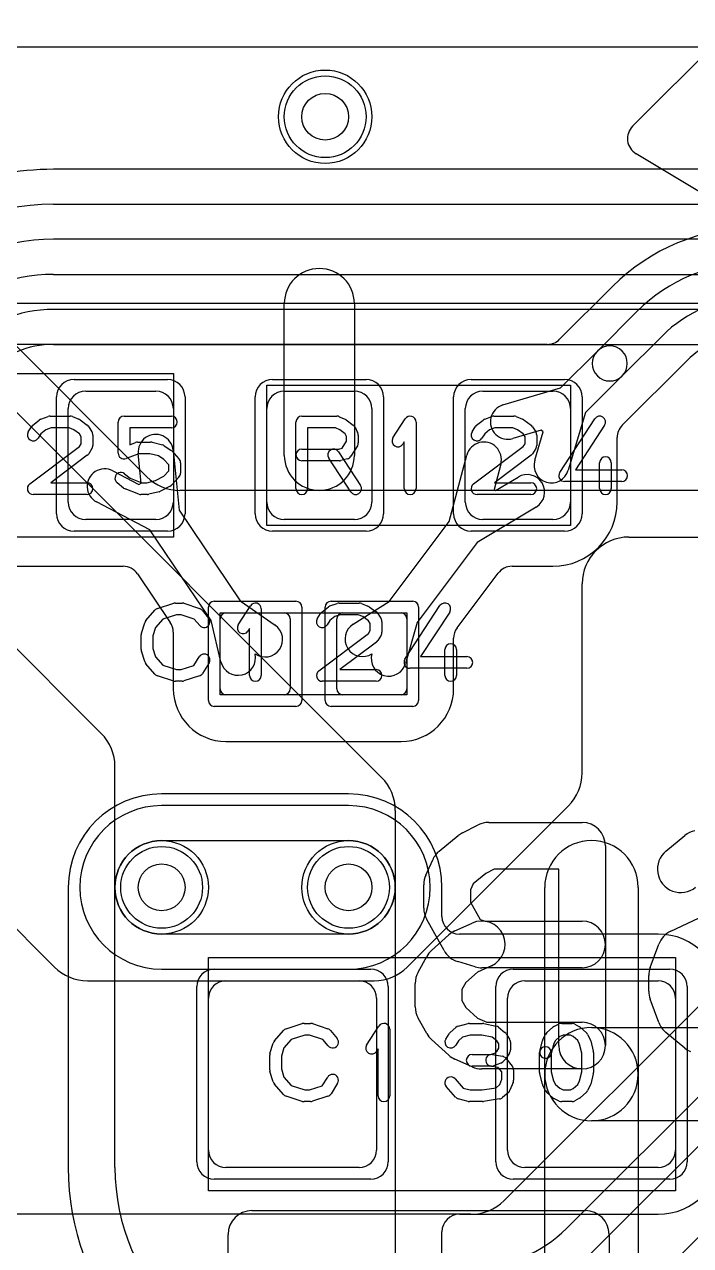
# Model space of a CAD drawing. Extents: x 0 to 20.5, y -0.9 to 20.
# Drawn here: x 6.91 to 9.76, y 10.47 to 15.7 of the extents above; entities that cross this region are included whole.
import ezdxf

# ---------------------------------------------------------------- set-up
doc = ezdxf.new("R2010")
doc.units = 0
for name, color, linetype in [('Hole', 1, 'CONTINUOUS'), ('L1', 3, 'CONTINUOUS'), ('L2', 3, 'CONTINUOUS'), ('L3', 3, 'CONTINUOUS'), ('L4', 3, 'CONTINUOUS'), ('MetalMask-A', 176, 'CONTINUOUS'), ('PartsArea-A', 111, 'CONTINUOUS'), ('PartsArea-B', 111, 'CONTINUOUS'), ('PartsSilk-A', 221, 'CONTINUOUS'), ('PartsSilk-B', 221, 'CONTINUOUS'), ('Resist-A', 2, 'CONTINUOUS'), ('Resist-B', 2, 'CONTINUOUS'), ('Silk-A', 140, 'CONTINUOUS'), ('Silk-B', 140, 'CONTINUOUS')]:
    doc.layers.add(name, color=color, linetype=linetype)

msp = doc.modelspace()

# ---------------------------------------------------------------- linework, layer by layer
at = {"layer": 'Hole'}
for centre in [(8.2, 15.3), (7.5, 12), (8.3, 12)]:
    msp.add_circle(centre, 0.1, dxfattribs=at)
at = {"layer": 'L1'}
for p, q in [((6.1, 15.59996), (18.825, 15.59996)), ((9.42988, 14.57314), (9.20374, 14.347)), ((8.025, 13.85), (8.025, 14.5)), ((8.325, 14.5), (8.325, 13.85)), ((9.36534, 14.2964), (9.53597, 14.46705)), ((9.64204, 14.36098), (9.4714, 14.19034)), ((9.15073, 14.32504), (6.1, 14.32504)), ((9.20816, 14.13922), (9.36534, 14.2964)), ((9.472, 13.97874), (9.74813, 14.25489)), ((9.4714, 14.19034), (9.31422, 14.03316)), ((7.175, 14.125), (7.475, 14.125)), ((8.025, 14.125), (8.325, 14.125)), ((8.875, 14.125), (9.175, 14.125)), ((8.96086, 14.06567), (9.20816, 14.13922)), ((7.1, 13.65), (7.1, 14.05)), ((7.55, 14.05), (7.55, 13.65)), ((7.95, 13.65), (7.95, 14.05)), ((8.4, 14.05), (8.4, 13.65)), ((8.8, 13.65), (8.8, 14.05)), ((9.31422, 14.03316), (9.24067, 13.78586)), ((9.25, 14.05), (9.25, 13.65)), ((9.1252, 13.95805), (9.00362, 13.92189)), ((9.09689, 13.82862), (9.13305, 13.9502)), ((9.13305, 13.9502), (9.1252, 13.95805)), ((9.45004, 13.65), (9.45004, 13.92573)), ((7.54891, 13.87211), (7.57427, 13.61536)), ((7.4121, 13.73114), (7.39963, 13.85737)), ((8.73123, 13.56664), (8.80667, 13.85125)), ((8.95167, 13.81281), (8.92278, 13.70383)), ((7.2904, 13.78346), (7.40291, 13.72493)), ((8.92929, 13.69895), (9.02582, 13.75719)), ((7.40291, 13.72493), (7.4121, 13.73114)), ((8.92278, 13.70383), (8.92929, 13.69895)), ((7.45003, 13.53133), (7.22116, 13.6504)), ((7.57427, 13.61536), (7.83668, 13.22745)), ((9.10332, 13.62875), (8.85124, 13.47666)), ((7.475, 13.575), (7.175, 13.575)), ((8.325, 13.575), (8.025, 13.575)), ((8.4743, 13.22407), (8.73123, 13.56664)), ((9.175, 13.575), (8.875, 13.575)), ((7.71246, 13.14338), (7.45003, 13.53133)), ((8.85124, 13.47666), (8.59431, 13.13408)), ((5.87501, 13.37496), (7.33486, 13.37496)), ((7.39696, 13.342), (7.53709, 13.13485)), ((8.76503, 13.11165), (8.94002, 13.34497)), ((9, 13.37496), (9.175, 13.37496)), ((7.83668, 13.22745), (7.98603, 13.12288)), ((8.32006, 13.12692), (8.4743, 13.22407)), ((7.75394, 12.96587), (7.71246, 13.14338)), ((7.75, 12.85), (7.75, 13.15)), ((7.775, 13.175), (8.025, 13.175)), ((8.05, 13.15), (8.05, 12.85)), ((8.25, 12.85), (8.25, 13.15)), ((8.275, 13.175), (8.525, 13.175)), ((8.59431, 13.13408), (8.54422, 12.95879)), ((8.55, 13.15), (8.55, 12.85)), ((7.54996, 13.09284), (7.54996, 12.85)), ((8.75004, 12.85), (8.75004, 13.06667)), ((8.025, 12.825), (7.775, 12.825)), ((8.525, 12.825), (8.275, 12.825)), ((7.775, 12.62496), (8.525, 12.62496)), ((8.3, 12.40004), (7.5, 12.40004)), ((7.5, 12.2), (8.3, 12.2)), ((7.09996, 12), (7.09996, 10.8)), ((7.3, 10.8), (7.3, 12)), ((8.5, 12), (8.5, 9.97497)), ((8.70004, 11.87501), (8.70004, 12)), ((9.14, 11.2), (9.14, 12)), ((9.54, 12), (9.54, 11.2)), ((9.625, 11.80004), (8.77501, 11.80004)), ((7.775, 11.6), (8.345, 11.6)), ((9.055, 11.6), (9.625, 11.6)), ((7.7, 10.875), (7.7, 11.525)), ((8.42, 11.525), (8.42, 10.875)), ((8.98, 10.875), (8.98, 11.525)), ((9.7, 11.525), (9.7, 10.875)), ((9.34, 11.4), (10.1, 11.4)), ((9.14, 10.4), (9.14, 11.2)), ((9.54, 11.2), (9.54, 10.4)), ((10.1, 11), (9.34, 11)), ((8.345, 10.8), (7.775, 10.8)), ((9.625, 10.8), (9.055, 10.8)), ((8.77501, 10.59996), (9.625, 10.59996)), ((8.70004, 9.97501), (8.70004, 10.52499))]:
    msp.add_line(p, q, dxfattribs=at)
for centre in [(8.2, 15.3), (7.5, 12), (8.3, 12)]:
    msp.add_circle(centre, 0.2, dxfattribs=at)
for centre, radius, start, end in [((10.03802, 13.965), 0.86004, 89.99933, 135), ((8.175, 14.5), 0.15, 0, 180), ((10.03802, 13.965), 0.71, 89.99919, 135), ((10.03802, 13.965), 0.56, 89.99898, 135), ((9.15073, 14.40001), 0.07497, -90, -45), ((10.03801, 13.96499), 0.40997, 89.9972, 134.99802), ((9.41837, 14.24337), 0.075, 135, -45), ((9.41837, 14.24337), 0.075, -45, 135), ((7.175, 14.05), 0.075, 90, 180), ((7.475, 14.05), 0.075, 0, 90), ((8.025, 14.05), 0.075, 90, 180), ((8.325, 14.05), 0.075, 0, 90), ((8.875, 14.05), 0.075, 90, 180), ((9.175, 14.05), 0.075, 0, 90), ((8.98224, 13.99378), 0.075, 106.56242, -73.43746), ((9.52501, 13.92573), 0.07497, 135, 180), ((7.47427, 13.86474), 0.075, 5.63914, -174.35836), ((8.87917, 13.83203), 0.075, -14.84777, 165.1547), ((8.175, 13.85), 0.15, 180, 0), ((9.16878, 13.80724), 0.075, 163.43759, -16.56254), ((7.25578, 13.71693), 0.075, 62.50903, -117.48647), ((9.06457, 13.69297), 0.075, -58.89345, 121.10495), ((7.175, 13.65), 0.075, 180, -90), ((7.475, 13.65), 0.075, -90, 0), ((8.025, 13.65), 0.075, 180, -90), ((8.325, 13.65), 0.075, -90, 0), ((8.875, 13.65), 0.075, 180, -90), ((9.175, 13.65), 0.27504, -90, 0), ((9.175, 13.65), 0.075, -90, 0), ((7.33486, 13.29999), 0.07497, 34.07794, 90), ((9, 13.29999), 0.07497, 90, 143.13316), ((7.47499, 13.09284), 0.07497, 0, 34.07794), ((7.775, 13.15), 0.025, 90, 180), ((8.025, 13.15), 0.025, 0, 90), ((8.275, 13.15), 0.025, 90, 180), ((8.36003, 13.06346), 0.075, 122.20459, -57.80594), ((8.525, 13.15), 0.025, 0, 90), ((7.94301, 13.06144), 0.075, -124.98263, 55.00056), ((8.82501, 13.06667), 0.07497, 143.13316, 180), ((7.82697, 12.98294), 0.075, -166.84391, 13.13948), ((8.47211, 12.9794), 0.075, 164.06615, -15.9466), ((7.775, 12.85), 0.22504, 180, -90), ((7.775, 12.85), 0.025, 180, -90), ((8.025, 12.85), 0.025, -90, 0), ((8.275, 12.85), 0.025, 180, -90), ((8.525, 12.85), 0.22504, -90, 0), ((8.525, 12.85), 0.025, -90, 0), ((7.5, 12), 0.40004, 90, 180), ((8.3, 12), 0.40004, 0, 90), ((7.5, 12), 0.2, 90, 180), ((8.3, 12), 0.2, 0, 90), ((9.34, 12), 0.2, 0, 180), ((8.77501, 11.87501), 0.07497, 180, -90), ((9.625, 11.525), 0.27504, 0, 90), ((7.775, 11.525), 0.075, 90, 180), ((8.345, 11.525), 0.075, 0, 90), ((9.055, 11.525), 0.075, 90, 180), ((9.625, 11.525), 0.075, 0, 90), ((9.34, 11.2), 0.2, 90, -90), ((9.34, 11.2), 0.2, 0, 180), ((9.34, 11.2), 0.2, 180, 0), ((7.775, 10.875), 0.075, 180, -90), ((8.345, 10.875), 0.075, -90, 0), ((9.055, 10.875), 0.075, 180, -90), ((9.625, 10.875), 0.27504, -90, 0), ((9.625, 10.875), 0.075, -90, 0), ((8.2, 10.79999), 1.10004, 179.99948, -101.00706), ((8.2, 10.8), 0.9, 180, -90), ((8.77501, 10.52499), 0.07497, 90, 180)]:
    msp.add_arc(centre, radius, start, end, dxfattribs=at)
at = {"layer": 'L2'}
for p, q in [((1.175, 15.59996), (18.825, 15.59996)), ((8.3, 12.35004), (7.5, 12.35004)), ((7.5, 11.64996), (8.3, 11.64996))]:
    msp.add_line(p, q, dxfattribs=at)
msp.add_circle((8.2, 15.3), 0.2, dxfattribs=at)
for centre, start, end in [((7.5, 12), 90, -90), ((8.3, 12), -90, 90)]:
    msp.add_arc(centre, 0.35004, start, end, dxfattribs=at)
at = {"layer": 'L3'}
for p, q in [((1.175, 15.59996), (10.58137, 15.59996)), ((10.265, 15.07504), (7.03729, 15.07504)), ((7.03729, 14.925), (10.265, 14.925)), ((10.265, 14.775), (7.03729, 14.775)), ((7.0373, 14.625), (10.8, 14.625)), ((10.8, 14.475), (7.0373, 14.475)), ((7.0373, 14.32496), (10.8, 14.32496)), ((8.3, 12.35004), (7.5, 12.35004)), ((7.5, 11.64996), (8.3, 11.64996))]:
    msp.add_line(p, q, dxfattribs=at)
msp.add_circle((8.2, 15.3), 0.2, dxfattribs=at)
for centre, radius, start, end in [((7.03729, 13.915), 1.16004, 90, 135.00035), ((7.03729, 13.915), 1.01, 90, 135.0004), ((7.03729, 13.915), 0.86, 90, 135.00047), ((7.0373, 13.915), 0.71, 90, 135.00057), ((7.0373, 13.915), 0.56, 90, 135), ((7.0373, 13.915), 0.40996, 90, 135.00099), ((7.5, 12), 0.35004, 90, -90), ((8.3, 12), 0.35004, -90, 90)]:
    msp.add_arc(centre, radius, start, end, dxfattribs=at)
at = {"layer": 'L4'}
for p, q in [((5.77615, 15.59996), (18.825, 15.59996)), ((5.40858, 15.50356), (8.44142, 12.47071)), ((7.43642, 13.75862), (5.72312, 15.47193)), ((7.24142, 12.65858), (4.80858, 15.09142)), ((9.534, 10.23902), (13.44672, 14.15173)), ((10.3, 13.70004), (7.57784, 13.70004)), ((5.05858, 13.64142), (7.04142, 11.65858)), ((9.5, 13.5), (10.3, 13.5)), ((9.3, 12.48996), (9.3, 13.3)), ((7.3, 12), (7.3, 12.51716)), ((8.55147, 11.65858), (9.24142, 12.34854)), ((8.5, 12.32929), (8.5, 12)), ((10.44142, 12.13432), (8.96568, 10.65858)), ((8.3, 11.8), (7.5, 11.8)), ((7.18284, 11.6), (8.41005, 11.6)), ((9.23296, 10.53902), (10.09097, 11.39703)), ((10.19703, 11.29097), (9.33903, 10.43295)), ((8.82426, 10.6), (6.58284, 10.6))]:
    msp.add_line(p, q, dxfattribs=at)
for centre in [(8.2, 15.3), (7.5, 12), (8.3, 12)]:
    msp.add_circle(centre, 0.2, dxfattribs=at)
for centre, radius, start, end in [((7.57784, 13.90004), 0.2, -135, -90), ((9.5, 13.3), 0.2, 90, 180), ((7.1, 12.51716), 0.2, 0, 45), ((8.3, 12.32929), 0.2, 0, 44.99991), ((9.1, 12.48996), 0.2, -44.99962, 0), ((7.5, 12), 0.2, 180, -90), ((8.3, 12), 0.2, -90, 0), ((7.18284, 11.8), 0.2, -135, -90), ((8.41005, 11.8), 0.2, -90, -45), ((8.82426, 10.8), 0.2, -90, -45), ((8.83698, 10.935), 0.56, -90.00102, -45)]:
    msp.add_arc(centre, radius, start, end, dxfattribs=at)
at = {"layer": 'MetalMask-A'}
for p, q in [((7.175, 14.125), (7.475, 14.125)), ((8.025, 14.125), (8.325, 14.125)), ((8.875, 14.125), (9.175, 14.125)), ((7.1, 13.65), (7.1, 14.05)), ((7.55, 14.05), (7.55, 13.65)), ((7.95, 13.65), (7.95, 14.05)), ((8.4, 14.05), (8.4, 13.65)), ((8.8, 13.65), (8.8, 14.05)), ((9.25, 14.05), (9.25, 13.65)), ((7.475, 13.575), (7.175, 13.575)), ((8.325, 13.575), (8.025, 13.575)), ((9.175, 13.575), (8.875, 13.575)), ((7.75, 12.85), (7.75, 13.15)), ((7.775, 13.175), (8.025, 13.175)), ((8.05, 13.15), (8.05, 12.85)), ((8.25, 12.85), (8.25, 13.15)), ((8.275, 13.175), (8.525, 13.175)), ((8.55, 13.15), (8.55, 12.85)), ((8.025, 12.825), (7.775, 12.825)), ((8.525, 12.825), (8.275, 12.825)), ((7.775, 11.6), (8.345, 11.6)), ((9.055, 11.6), (9.625, 11.6)), ((7.7, 10.875), (7.7, 11.525)), ((8.42, 11.525), (8.42, 10.875)), ((8.98, 10.875), (8.98, 11.525)), ((9.7, 11.525), (9.7, 10.875)), ((8.345, 10.8), (7.775, 10.8)), ((9.625, 10.8), (9.055, 10.8))]:
    msp.add_line(p, q, dxfattribs=at)
for centre, radius, start, end in [((7.175, 14.05), 0.075, 90, 180), ((7.475, 14.05), 0.075, 0, 90), ((8.025, 14.05), 0.075, 90, 180), ((8.325, 14.05), 0.075, 0, 90), ((8.875, 14.05), 0.075, 90, 180), ((9.175, 14.05), 0.075, 0, 90), ((7.175, 13.65), 0.075, 180, -90), ((7.475, 13.65), 0.075, -90, 0), ((8.025, 13.65), 0.075, 180, -90), ((8.325, 13.65), 0.075, -90, 0), ((8.875, 13.65), 0.075, 180, -90), ((9.175, 13.65), 0.075, -90, 0), ((7.775, 13.15), 0.025, 90, 180), ((8.025, 13.15), 0.025, 0, 90), ((8.275, 13.15), 0.025, 90, 180), ((8.525, 13.15), 0.025, 0, 90), ((7.775, 12.85), 0.025, 180, -90), ((8.025, 12.85), 0.025, -90, 0), ((8.275, 12.85), 0.025, 180, -90), ((8.525, 12.85), 0.025, -90, 0), ((7.775, 11.525), 0.075, 90, 180), ((8.345, 11.525), 0.075, 0, 90), ((9.055, 11.525), 0.075, 90, 180), ((9.625, 11.525), 0.075, 0, 90), ((7.775, 10.875), 0.075, 180, -90), ((8.345, 10.875), 0.075, -90, 0), ((9.055, 10.875), 0.075, 180, -90), ((9.625, 10.875), 0.075, -90, 0)]:
    msp.add_arc(centre, radius, start, end, dxfattribs=at)
at = {"layer": 'PartsArea-A'}
for p, q in [((20, 14.5), (0, 14.5)), ((6.25, 14.2), (7.55, 14.2)), ((7.55, 14.2), (7.55, 13.5)), ((7.95, 14.15), (9.25, 14.15)), ((7.95, 13.55), (7.95, 14.15)), ((9.25, 14.15), (9.25, 13.55)), ((9.25, 13.55), (7.95, 13.55)), ((7.55, 13.5), (6.25, 13.5)), ((7.75, 13.175), (8.55, 13.175)), ((7.75, 12.825), (7.75, 13.175)), ((8.55, 13.175), (8.55, 12.825)), ((8.55, 12.825), (7.75, 12.825)), ((7.7, 10.7), (7.7, 11.7)), ((7.7, 11.7), (9.7, 11.7)), ((9.7, 11.7), (9.7, 10.7)), ((9.7, 10.7), (7.7, 10.7))]:
    msp.add_line(p, q, dxfattribs=at)
at = {"layer": 'PartsArea-B'}
msp.add_line((20, 14.5), (0, 14.5), dxfattribs=at)
at = {"layer": 'PartsSilk-A'}
for p, q in [((9.51627, 15.25891), (10.44109, 16.18373)), ((11.84275, 13.75435), (9.53072, 15.14157)), ((6.98313, 14.00497), (7.01368, 14.01608)), ((7.02222, 14.01759), (7.10833, 14.01759)), ((7.11761, 14.0158), (7.14539, 14.00469)), ((7.33889, 14.01759), (7.54167, 14.01759)), ((8.1, 14.01759), (8.25, 14.01759)), ((8.26015, 14.01544), (8.28515, 14.00433)), ((8.88313, 14.00497), (8.91368, 14.01608)), ((8.92222, 14.01759), (9.00833, 14.01759)), ((9.01761, 14.0158), (9.04539, 14.00469)), ((6.9288, 13.95029), (6.94269, 13.97251)), ((6.94827, 13.97878), (6.97605, 14.001)), ((7.02662, 13.96759), (7.00408, 13.95939)), ((7.10352, 13.96759), (7.02662, 13.96759)), ((7.12393, 13.95943), (7.10352, 13.96759)), ((7.15081, 14.0017), (7.18137, 13.97948)), ((7.18787, 13.97251), (7.20176, 13.95029)), ((7.31389, 13.85926), (7.31389, 13.99259)), ((7.54167, 13.96759), (7.36389, 13.96759)), ((7.36389, 13.96759), (7.36389, 13.89554)), ((8.075, 13.70741), (8.075, 13.99259)), ((8.2447, 13.96759), (8.125, 13.96759)), ((8.125, 13.96759), (8.125, 13.70741)), ((8.26243, 13.95971), (8.2447, 13.96759)), ((8.2897, 14.0017), (8.32026, 13.97948)), ((8.32792, 13.97044), (8.33903, 13.94822)), ((8.49013, 13.9247), (8.54291, 14.00618)), ((8.58889, 13.99259), (8.58889, 13.70741)), ((8.8288, 13.95029), (8.84269, 13.97251)), ((8.84827, 13.97878), (8.87605, 14.001)), ((8.92662, 13.96759), (8.90408, 13.95939)), ((9.00352, 13.96759), (8.92662, 13.96759)), ((9.02393, 13.95943), (9.00352, 13.96759)), ((9.05081, 14.0017), (9.08137, 13.97948)), ((9.08787, 13.97251), (9.10176, 13.95029)), ((9.20407, 13.77663), (9.35407, 14.00626)), ((9.39593, 13.97892), (9.27119, 13.78796)), ((6.98283, 13.9424), (6.9712, 13.92379)), ((7.00408, 13.95939), (6.98283, 13.9424)), ((7.14804, 13.94189), (7.12393, 13.95943)), ((7.15556, 13.92987), (7.14804, 13.94189)), ((7.15556, 13.89976), (7.15556, 13.92987)), ((7.20556, 13.93704), (7.20556, 13.89259)), ((8.28593, 13.94263), (8.26243, 13.95971)), ((8.27292, 13.88087), (8.29167, 13.91087)), ((8.29167, 13.93114), (8.28593, 13.94263)), ((8.29167, 13.91087), (8.29167, 13.93114)), ((8.34167, 13.93704), (8.34167, 13.9037)), ((8.88283, 13.9424), (8.8712, 13.92379)), ((8.90408, 13.95939), (8.88283, 13.9424)), ((9.04804, 13.94189), (9.02393, 13.95943)), ((9.05556, 13.92987), (9.04804, 13.94189)), ((9.05556, 13.89976), (9.05556, 13.92987)), ((9.10556, 13.93704), (9.10556, 13.89259)), ((6.93497, 13.72739), (7.14793, 13.88756)), ((7.14793, 13.88756), (7.15556, 13.89976)), ((7.20176, 13.87934), (7.18787, 13.85712)), ((7.36389, 13.89554), (7.38832, 13.90484)), ((7.39722, 13.90648), (7.45278, 13.90648)), ((7.45884, 13.90573), (7.50328, 13.89462)), ((7.51109, 13.89117), (7.53887, 13.87265)), ((7.54343, 13.86875), (7.57399, 13.83542)), ((8.1, 13.87685), (8.25783, 13.87685)), ((8.25703, 13.86553), (8.35148, 13.72109)), ((8.25783, 13.87685), (8.27292, 13.88087)), ((8.33787, 13.89045), (8.31009, 13.84601)), ((8.53889, 13.90801), (8.53209, 13.89752)), ((8.53889, 13.70741), (8.53889, 13.90801)), ((8.83497, 13.72739), (9.04793, 13.88756)), ((9.04793, 13.88756), (9.05556, 13.89976)), ((9.10176, 13.87934), (9.08787, 13.85712)), ((7.1817, 13.85039), (7.02483, 13.73241)), ((7.40182, 13.85648), (7.34779, 13.8359)), ((7.4497, 13.85648), (7.40182, 13.85648)), ((7.48696, 13.84717), (7.4497, 13.85648)), ((7.50862, 13.83273), (7.48696, 13.84717)), ((7.53056, 13.80879), (7.50862, 13.83273)), ((7.53056, 13.7838), (7.53056, 13.80879)), ((7.58056, 13.81852), (7.58056, 13.77407)), ((8.26111, 13.82685), (8.1, 13.82685)), ((8.30964, 13.69373), (8.21519, 13.83817)), ((8.29533, 13.8351), (8.26755, 13.82769)), ((9.0817, 13.85039), (8.92483, 13.73241)), ((9.375, 13.70741), (9.375, 13.81852)), ((9.425, 13.81852), (9.425, 13.70741)), ((7.34062, 13.77137), (7.36534, 13.7516)), ((7.47428, 13.74203), (7.50946, 13.76079)), ((7.50946, 13.76079), (7.53056, 13.7838)), ((7.57399, 13.75717), (7.54343, 13.72384)), ((9.27119, 13.78796), (9.46944, 13.78796)), ((7.02483, 13.73241), (7.18056, 13.73241)), ((7.33716, 13.71011), (7.30938, 13.73233)), ((7.40221, 13.68405), (7.34388, 13.70627)), ((7.36534, 13.7516), (7.41571, 13.73241)), ((7.41571, 13.73241), (7.43581, 13.73241)), ((7.43581, 13.73241), (7.47428, 13.74203)), ((7.53676, 13.71868), (7.49509, 13.69646)), ((8.92483, 13.73241), (9.08056, 13.73241)), ((9.46944, 13.73796), (9.225, 13.73796)), ((7.18056, 13.68241), (6.95, 13.68241)), ((7.43889, 13.68241), (7.41111, 13.68241)), ((7.48939, 13.69427), (7.44495, 13.68316)), ((9.08056, 13.68241), (8.85, 13.68241)), ((7.43258, 13.14239), (7.47147, 13.18683)), ((7.48266, 13.19418), (7.5521, 13.2164)), ((7.55972, 13.21759), (7.5875, 13.21759)), ((7.5954, 13.21631), (7.66207, 13.19409)), ((7.67338, 13.18637), (7.70115, 13.15304)), ((7.82763, 13.1247), (7.88041, 13.20618)), ((7.92639, 13.19259), (7.92639, 12.90741)), ((8.18577, 13.17878), (8.21355, 13.201)), ((8.22063, 13.20497), (8.25118, 13.21608)), ((8.25972, 13.21759), (8.34583, 13.21759)), ((8.35511, 13.2158), (8.38289, 13.20469)), ((8.38831, 13.2017), (8.41887, 13.17948)), ((8.54157, 12.97663), (8.69157, 13.20626)), ((8.73343, 13.17892), (8.60869, 12.98796)), ((7.41364, 13.08894), (7.42753, 13.13339)), ((7.50452, 13.14868), (7.47368, 13.11344)), ((7.56362, 13.16759), (7.50452, 13.14868)), ((7.58344, 13.16759), (7.56362, 13.16759)), ((7.63952, 13.1489), (7.58344, 13.16759)), ((7.66273, 13.12104), (7.63952, 13.1489)), ((8.1663, 13.15029), (8.18019, 13.17251)), ((8.22033, 13.1424), (8.2087, 13.12379)), ((8.24158, 13.15939), (8.22033, 13.1424)), ((8.26412, 13.16759), (8.24158, 13.15939)), ((8.34102, 13.16759), (8.26412, 13.16759)), ((8.36143, 13.15943), (8.34102, 13.16759)), ((8.38554, 13.14189), (8.36143, 13.15943)), ((8.39306, 13.12987), (8.38554, 13.14189)), ((8.39306, 13.09976), (8.39306, 13.12987)), ((8.42537, 13.17251), (8.43926, 13.15029)), ((8.44306, 13.13704), (8.44306, 13.09259)), ((7.4125, 13.01852), (7.4125, 13.08148)), ((7.47368, 13.11344), (7.4625, 13.07766)), ((7.4625, 13.07766), (7.4625, 13.02234)), ((7.87639, 13.10801), (7.86959, 13.09752)), ((7.87639, 12.90741), (7.87639, 13.10801)), ((8.17247, 12.92739), (8.38543, 13.08756)), ((8.38543, 13.08756), (8.39306, 13.09976)), ((8.43926, 13.07934), (8.42537, 13.05712)), ((7.4625, 13.02234), (7.47368, 12.98656)), ((8.4192, 13.05039), (8.26233, 12.93241)), ((7.42753, 12.96661), (7.41364, 13.01106)), ((7.47368, 12.98656), (7.50452, 12.95132)), ((7.63773, 12.9505), (7.66074, 12.98732)), ((8.60869, 12.98796), (8.80694, 12.98796)), ((8.7125, 12.90741), (8.7125, 13.01852)), ((8.7625, 13.01852), (8.7625, 12.90741)), ((7.47147, 12.91317), (7.43258, 12.95761)), ((7.50452, 12.95132), (7.56362, 12.93241)), ((7.56362, 12.93241), (7.58344, 12.93241)), ((7.58344, 12.93241), (7.63773, 12.9505)), ((7.70314, 12.96082), (7.67537, 12.91638)), ((8.26233, 12.93241), (8.41806, 12.93241)), ((8.80694, 12.93796), (8.5625, 12.93796)), ((7.5521, 12.8836), (7.48266, 12.90582)), ((7.5875, 12.88241), (7.55972, 12.88241)), ((7.66207, 12.90591), (7.5954, 12.88369)), ((8.41806, 12.88241), (8.1875, 12.88241)), ((8.03266, 11.39418), (8.1021, 11.4164)), ((8.10972, 11.41759), (8.1375, 11.41759)), ((8.1454, 11.41631), (8.21207, 11.39409)), ((8.37763, 11.3247), (8.43041, 11.40618)), ((8.73478, 11.37795), (8.75978, 11.40017)), ((8.76995, 11.40564), (8.81162, 11.41675)), ((8.81806, 11.41759), (8.87361, 11.41759)), ((8.87876, 11.41705), (8.93154, 11.40594)), ((8.94201, 11.401), (8.96979, 11.37878)), ((9.14867, 11.37795), (9.17367, 11.40017)), ((9.1791, 11.40384), (9.20132, 11.41495)), ((9.2125, 11.41759), (9.25694, 11.41759)), ((9.26934, 11.4143), (9.28879, 11.40319)), ((9.293, 11.40017), (9.318, 11.37795)), ((7.98258, 11.34239), (8.02147, 11.38683)), ((8.05452, 11.34868), (8.02368, 11.31344)), ((8.11362, 11.36759), (8.05452, 11.34868)), ((8.13344, 11.36759), (8.11362, 11.36759)), ((8.18952, 11.3489), (8.13344, 11.36759)), ((8.21273, 11.32104), (8.18952, 11.3489)), ((8.22338, 11.38637), (8.25115, 11.35304)), ((8.47639, 11.39259), (8.47639, 11.10741)), ((8.7163, 11.35029), (8.73019, 11.37251)), ((8.78856, 11.35885), (8.77068, 11.34296)), ((8.82134, 11.36759), (8.78856, 11.35885)), ((8.87101, 11.36759), (8.82134, 11.36759)), ((8.91542, 11.35824), (8.87101, 11.36759)), ((8.93523, 11.3424), (8.91542, 11.35824)), ((8.97537, 11.37251), (8.98926, 11.35029)), ((9.13181, 11.34822), (9.14292, 11.37044)), ((9.20442, 11.3606), (9.18549, 11.34377)), ((9.2184, 11.36759), (9.20442, 11.3606)), ((9.2503, 11.36759), (9.2184, 11.36759)), ((9.26173, 11.36106), (9.2503, 11.36759)), ((9.28118, 11.34377), (9.26173, 11.36106)), ((9.32375, 11.37044), (9.33486, 11.34822)), ((7.96364, 11.28894), (7.97753, 11.33339)), ((8.02368, 11.31344), (8.0125, 11.27766)), ((8.42639, 11.30801), (8.41959, 11.29752)), ((8.42639, 11.10741), (8.42639, 11.30801)), ((8.77068, 11.34296), (8.7587, 11.32379)), ((8.9293, 11.29197), (8.93448, 11.29715)), ((8.93448, 11.29715), (8.94306, 11.31087)), ((8.94306, 11.32987), (8.93523, 11.3424)), ((8.94306, 11.31087), (8.94306, 11.32987)), ((8.99306, 11.33704), (8.99306, 11.3037)), ((9.11881, 11.29865), (9.12992, 11.3431)), ((9.17776, 11.32831), (9.16731, 11.28653)), ((9.18549, 11.34377), (9.17776, 11.32831)), ((9.28891, 11.32831), (9.28118, 11.34377)), ((9.29861, 11.28951), (9.28891, 11.32831)), ((9.33675, 11.3431), (9.34786, 11.29865)), ((7.9625, 11.21852), (7.9625, 11.28148)), ((8.0125, 11.27766), (8.0125, 11.22234)), ((8.82917, 11.28426), (8.9081, 11.28426)), ((8.9081, 11.28426), (8.9293, 11.29197)), ((8.91688, 11.28387), (8.95855, 11.27646)), ((8.9516, 11.24687), (8.92104, 11.23576)), ((8.97185, 11.2638), (8.96074, 11.25269)), ((8.97338, 11.26785), (9.00115, 11.23452)), ((8.98926, 11.29045), (8.97537, 11.26823)), ((9.11806, 11.20741), (9.11806, 11.29259)), ((9.16806, 11.29259), (9.16806, 11.21049)), ((9.29861, 11.21049), (9.29861, 11.28951)), ((9.34861, 11.29259), (9.34861, 11.20741)), ((7.97753, 11.16661), (7.96364, 11.21106)), ((8.0125, 11.22234), (8.02368, 11.18656)), ((8.9125, 11.23426), (8.82917, 11.23426)), ((8.94081, 11.22883), (8.90812, 11.23465)), ((8.95694, 11.20947), (8.94081, 11.22883)), ((8.95694, 11.17907), (8.95694, 11.20947)), ((9.00694, 11.21852), (9.00694, 11.17407)), ((9.12992, 11.1569), (9.11881, 11.20135)), ((9.16806, 11.21049), (9.17776, 11.17169)), ((9.28891, 11.17169), (9.29861, 11.21049)), ((9.34786, 11.20135), (9.33675, 11.1569)), ((8.02147, 11.11317), (7.98258, 11.15761)), ((8.02368, 11.18656), (8.05452, 11.15132)), ((8.05452, 11.15132), (8.11362, 11.13241)), ((8.13344, 11.13241), (8.18773, 11.1505)), ((8.18773, 11.1505), (8.21074, 11.18732)), ((8.25314, 11.16082), (8.22537, 11.11638)), ((8.75758, 11.10206), (8.71869, 11.1465)), ((8.75631, 11.17942), (8.79019, 11.14071)), ((8.79019, 11.14071), (8.82134, 11.13241)), ((8.87162, 11.13241), (8.93191, 11.14205)), ((8.93191, 11.14205), (8.94718, 11.15563)), ((8.94718, 11.15563), (8.95694, 11.17907)), ((9.00502, 11.16446), (8.99114, 11.13113)), ((9.14292, 11.12956), (9.13181, 11.15178)), ((9.17776, 11.17169), (9.18549, 11.15623)), ((9.18549, 11.15623), (9.20442, 11.1394)), ((9.20442, 11.1394), (9.2184, 11.13241)), ((9.2503, 11.13241), (9.26173, 11.13894)), ((9.26173, 11.13894), (9.28118, 11.15623)), ((9.28118, 11.15623), (9.28891, 11.17169)), ((9.33486, 11.15178), (9.32375, 11.12956)), ((8.1021, 11.0836), (8.03266, 11.10582)), ((8.11362, 11.13241), (8.13344, 11.13241)), ((8.21207, 11.10591), (8.1454, 11.08369)), ((8.81162, 11.08325), (8.76995, 11.09436)), ((8.82134, 11.13241), (8.87162, 11.13241)), ((8.94701, 11.09383), (8.87756, 11.08272)), ((8.98467, 11.12205), (8.95967, 11.09983)), ((9.17367, 11.09983), (9.14867, 11.12205)), ((9.20132, 11.08505), (9.1791, 11.09616)), ((9.2184, 11.13241), (9.2503, 11.13241)), ((9.28879, 11.09681), (9.26934, 11.0857)), ((9.318, 11.12205), (9.293, 11.09983)), ((8.1375, 11.08241), (8.10972, 11.08241)), ((8.87361, 11.08241), (8.81806, 11.08241)), ((9.25694, 11.08241), (9.2125, 11.08241)), ((7.886, 10.6156), (9.314, 10.6156)), ((7.7844, 10.21919), (7.7844, 10.514)), ((9.4156, 10.514), (9.4156, 9.086))]:
    msp.add_line(p, q, dxfattribs=at)
for centre, radius, start, end in [((9.56931, 15.20588), 0.075, 135.0054, -120.96376), ((7.02222, 13.99259), 0.025, 90, 109.98461), ((7.10833, 13.99259), 0.025, 68.2071, 90), ((7.33889, 13.99259), 0.025, 90, 180), ((7.54167, 13.99259), 0.025, -90, 90), ((8.1, 13.99259), 0.025, 90, 180), ((8.25, 13.99259), 0.025, 66.04914, 90), ((8.56389, 13.99259), 0.025, 0, 147.06619), ((8.92222, 13.99259), 0.025, 90, 109.98461), ((9.00833, 13.99259), 0.025, 68.2071, 90), ((9.375, 13.99259), 0.025, -33.14974, 146.84644), ((6.96389, 13.95926), 0.025, 128.66697, 147.98998), ((6.99167, 13.98148), 0.025, 109.97919, 128.65478), ((7.13611, 13.98148), 0.025, 53.98274, 68.20215), ((7.16667, 13.95926), 0.025, 32.00538, 53.97932), ((8.275, 13.98148), 0.025, 53.98274, 66.03964), ((8.30556, 13.95926), 0.025, 26.56505, 53.97932), ((8.86389, 13.95926), 0.025, 128.66697, 147.98998), ((8.89167, 13.98148), 0.025, 109.97919, 128.65478), ((9.03611, 13.98148), 0.025, 53.98274, 68.20215), ((9.06667, 13.95926), 0.025, 32.00538, 53.97932), ((6.95, 13.93704), 0.025, 147.99462, -32.01002), ((7.18056, 13.93704), 0.025, 0, 32.01002), ((8.31667, 13.93704), 0.025, 0, 26.56505), ((8.51111, 13.91111), 0.025, 147.06646, -32.93381), ((8.85, 13.93704), 0.025, 147.99462, -32.01002), ((9.08056, 13.93704), 0.025, 0, 32.01002), ((7.18056, 13.89259), 0.025, -32.00538, 0), ((7.33889, 13.85926), 0.025, 180, -69.1435), ((7.39722, 13.88148), 0.025, 90, 110.85364), ((7.45278, 13.88148), 0.025, 75.96932, 90), ((7.49722, 13.87037), 0.025, 56.30358, 75.96376), ((7.525, 13.85185), 0.025, 42.5203, 56.30993), ((8.1, 13.85185), 0.025, 90, -90), ((8.23611, 13.85185), 0.025, 33.18146, -146.81914), ((8.31667, 13.9037), 0.025, -32.00538, 0), ((9.08056, 13.89259), 0.025, -32.00538, 0), ((7.16667, 13.87037), 0.025, -53.0476, -32.01002), ((7.55556, 13.81852), 0.025, 0, 42.51745), ((8.26111, 13.85185), 0.025, -90, -75.06473), ((8.28889, 13.85926), 0.025, -75.07449, -32.01002), ((9.06667, 13.87037), 0.025, -53.0476, -32.01002), ((9.4, 13.81852), 0.025, 0, 180), ((7.325, 13.75185), 0.025, 51.33303, -128.65478), ((7.55556, 13.77407), 0.025, -42.5203, 0), ((9.225, 13.76296), 0.025, 146.85026, -90), ((9.46944, 13.76296), 0.025, -90, 90), ((6.95, 13.70741), 0.025, 126.9524, -90), ((7.18056, 13.70741), 0.025, -90, 90), ((7.35278, 13.72963), 0.025, -128.66697, -110.85364), ((7.525, 13.74074), 0.025, -61.9383, -42.51745), ((8.1, 13.70741), 0.025, 180, 0), ((8.33056, 13.70741), 0.025, -146.81854, 33.18086), ((8.56389, 13.70741), 0.025, 180, 0), ((8.85, 13.70741), 0.025, 126.9524, -90), ((9.08056, 13.70741), 0.025, -90, 90), ((9.4, 13.70741), 0.025, 180, 0), ((7.41111, 13.70741), 0.025, -110.8565, -90), ((7.43889, 13.70741), 0.025, -90, -75.96376), ((7.48333, 13.71852), 0.025, -75.96932, -61.9318), ((7.49028, 13.17037), 0.025, 107.74642, 138.81192), ((7.55972, 13.19259), 0.025, 90, 107.74642), ((7.5875, 13.19259), 0.025, 71.57954, 90), ((7.65417, 13.17037), 0.025, 39.7909, 71.57954), ((7.90139, 13.19259), 0.025, 0, 147.06619), ((8.20139, 13.15926), 0.025, 128.66697, 147.98998), ((8.22917, 13.18148), 0.025, 109.97919, 128.65478), ((8.25972, 13.19259), 0.025, 90, 109.98461), ((8.34583, 13.19259), 0.025, 68.2071, 90), ((8.37361, 13.18148), 0.025, 53.98274, 68.20215), ((8.40417, 13.15926), 0.025, 32.00538, 53.97932), ((8.7125, 13.19259), 0.025, -33.14974, 146.84644), ((7.45139, 13.12593), 0.025, 138.81192, 162.63777), ((7.68194, 13.13704), 0.025, -140.2091, 39.8005), ((8.1875, 13.13704), 0.025, 147.99462, -32.01002), ((8.41806, 13.13704), 0.025, 0, 32.01002), ((7.4375, 13.08148), 0.025, 162.63777, 180), ((7.84861, 13.11111), 0.025, 147.06646, -32.93381), ((8.41806, 13.09259), 0.025, -32.00538, 0), ((8.40417, 13.07037), 0.025, -53.0476, -32.01002), ((8.7375, 13.01852), 0.025, 0, 180), ((7.4375, 13.01852), 0.025, 180, -162.63777), ((7.68194, 12.97407), 0.025, -32.00538, 147.99925), ((8.5625, 12.96296), 0.025, 146.85026, -90), ((8.80694, 12.96296), 0.025, -90, 90), ((7.45139, 12.97407), 0.025, -162.63777, -138.81192), ((8.1875, 12.90741), 0.025, 126.9524, -90), ((8.41806, 12.90741), 0.025, -90, 90), ((7.49028, 12.92963), 0.025, -138.81192, -107.74642), ((7.55972, 12.90741), 0.025, -107.74642, -90), ((7.5875, 12.90741), 0.025, -90, -71.57954), ((7.65417, 12.92963), 0.025, -71.57954, -32.00538), ((7.90139, 12.90741), 0.025, 180, 0), ((8.7375, 12.90741), 0.025, 180, 0), ((8.10972, 11.39259), 0.025, 90, 107.74642), ((8.1375, 11.39259), 0.025, 71.57954, 90), ((8.45139, 11.39259), 0.025, 0, 147.06619), ((8.77639, 11.38148), 0.025, 104.92551, 131.63069), ((8.81806, 11.39259), 0.025, 90, 104.92885), ((8.87361, 11.39259), 0.025, 78.11016, 90), ((8.92639, 11.38148), 0.025, 51.33303, 78.11298), ((9.19028, 11.38148), 0.025, 116.56505, 131.62783), ((9.2125, 11.39259), 0.025, 90, 116.56505), ((9.25694, 11.39259), 0.025, 60.26649, 90), ((9.27639, 11.38148), 0.025, 48.37217, 60.26649), ((8.04028, 11.37037), 0.025, 107.74642, 138.81192), ((8.20417, 11.37037), 0.025, 39.7909, 71.57954), ((8.23194, 11.33704), 0.025, -140.2091, 39.8005), ((8.7375, 11.33704), 0.025, 147.99462, -32.01002), ((8.75139, 11.35926), 0.025, 131.62783, 147.98998), ((8.95417, 11.35926), 0.025, 32.00538, 51.34522), ((8.96806, 11.33704), 0.025, 0, 32.01002), ((9.15417, 11.33704), 0.025, 153.43495, 165.96932), ((9.16528, 11.35926), 0.025, 131.62783, 153.43495), ((9.30139, 11.35926), 0.025, 26.56505, 48.37217), ((9.3125, 11.33704), 0.025, 14.03068, 26.56505), ((8.00139, 11.32593), 0.025, 138.81192, 162.63777), ((8.39861, 11.31111), 0.025, 147.06646, -32.93381), ((8.96806, 11.3037), 0.025, -32.00538, 0), ((9.14306, 11.29259), 0.025, 0, 180), ((9.14306, 11.29259), 0.025, 165.96932, -14.03321), ((9.32361, 11.29259), 0.025, 0, 14.03068), ((7.9875, 11.28148), 0.025, 162.63777, 180), ((8.82917, 11.25926), 0.025, 90, -90), ((8.9125, 11.25926), 0.025, 79.90837, -100.08326), ((8.94306, 11.27037), 0.025, -70.02864, -45), ((8.95417, 11.25185), 0.025, 39.7909, 79.91674), ((8.95417, 11.28148), 0.025, -45, -32.01002), ((7.9875, 11.21852), 0.025, 180, -162.63777), ((8.23194, 11.17407), 0.025, -32.00538, 147.99925), ((8.9125, 11.25926), 0.025, -90, -70.02141), ((8.98194, 11.21852), 0.025, 0, 39.8005), ((9.14306, 11.20741), 0.025, 180, -165.96932), ((9.32361, 11.20741), 0.025, -14.03068, 0), ((8.00139, 11.17407), 0.025, -162.63777, -138.81192), ((8.7375, 11.16296), 0.025, 41.18808, -138.81042), ((8.98194, 11.17407), 0.025, -22.60576, 0), ((9.15417, 11.16296), 0.025, -165.96932, -153.43495), ((9.3125, 11.16296), 0.025, -26.56505, -14.03068), ((8.04028, 11.12963), 0.025, -138.81192, -107.74642), ((8.20417, 11.12963), 0.025, -71.57954, -32.00538), ((8.45139, 11.10741), 0.025, 180, 0), ((8.77639, 11.11852), 0.025, -138.81192, -104.92885), ((8.94306, 11.11852), 0.025, -80.91063, -48.36931), ((8.96806, 11.14074), 0.025, -48.37217, -22.60888), ((9.16528, 11.14074), 0.025, -153.43495, -131.62783), ((9.19028, 11.11852), 0.025, -131.62783, -116.56505), ((9.27639, 11.11852), 0.025, -60.26649, -48.37217), ((9.30139, 11.14074), 0.025, -48.37217, -26.56505), ((8.10972, 11.10741), 0.025, -107.74642, -90), ((8.1375, 11.10741), 0.025, -90, -71.57954), ((8.81806, 11.10741), 0.025, -104.92551, -90), ((8.87361, 11.10741), 0.025, -90, -80.91133), ((9.2125, 11.10741), 0.025, -116.56505, -90), ((9.25694, 11.10741), 0.025, -90, -60.26649), ((7.886, 10.514), 0.1016, 90, 180), ((9.314, 10.514), 0.1016, 0, 90)]:
    msp.add_arc(centre, radius, start, end, dxfattribs=at)
at = {"layer": 'PartsSilk-B'}
for p, q in [((8.7886, 12.23388), (8.85527, 12.26722)), ((8.9, 12.27778), (9.3, 12.27778)), ((8.68853, 12.15518), (8.77001, 12.22184)), ((9.6589, 12.15518), (9.74038, 12.22184)), ((9.4, 12.17778), (9.4, 11.32222)), ((8.63084, 12.05172), (8.66047, 12.11839)), ((8.88802, 12.05998), (8.83357, 12.01544)), ((8.92361, 12.07778), (8.88802, 12.05998)), ((9.2, 12.07778), (8.92361, 12.07778)), ((9.2, 11.32222), (9.2, 12.07778)), ((8.62222, 11.91111), (8.62222, 12.01111)), ((8.83357, 12.01544), (8.82222, 11.98989)), ((8.82222, 11.98989), (8.82222, 11.93702)), ((8.82222, 11.93702), (8.86397, 11.86188)), ((8.70889, 11.72921), (8.63481, 11.86254)), ((8.75525, 11.81341), (8.82932, 11.84675)), ((8.86397, 11.86188), (8.88505, 11.85556)), ((8.88505, 11.85556), (9.3, 11.85556)), ((9.67977, 11.81276), (9.79829, 11.86832)), ((8.65533, 11.7299), (8.72941, 11.79656)), ((9.59141, 11.65695), (9.62844, 11.75695)), ((8.59777, 11.63745), (8.6348, 11.70412)), ((8.84164, 11.65978), (8.76757, 11.682)), ((8.91142, 11.66437), (8.85158, 11.63744)), ((8.85158, 11.63744), (8.80153, 11.5924)), ((9.3, 11.65556), (8.87037, 11.65556)), ((9.58519, 11.55556), (9.58519, 11.62222)), ((8.58519, 11.48889), (8.58519, 11.58889)), ((8.80153, 11.5924), (8.78519, 11.56298)), ((8.78519, 11.56298), (8.78519, 11.5148)), ((8.78519, 11.5148), (8.80153, 11.48538)), ((9.62844, 11.42083), (9.59141, 11.52083)), ((8.80153, 11.48538), (8.85158, 11.44034)), ((8.6348, 11.37366), (8.59777, 11.44033)), ((8.85158, 11.44034), (8.89184, 11.42222)), ((8.89184, 11.42222), (9.3, 11.42222)), ((8.72941, 11.28122), (8.65533, 11.34788)), ((9.74037, 11.3115), (9.65889, 11.37817)), ((8.82932, 11.23103), (8.75525, 11.26437)), ((9.3, 11.22222), (8.87037, 11.22222))]:
    msp.add_line(p, q, dxfattribs=at)
for centre, start, end in [((8.9, 12.17778), 90, 116.57018), ((9.3, 12.17778), 0, 90), ((9.8037, 12.14444), 102.09876, 129.28711), ((8.83333, 12.14444), 116.57018, 129.28618), ((8.75185, 12.07778), 129.28618, 156.03926), ((9.72222, 12.07778), 129.28618, -50.71289), ((8.72222, 12.01111), 156.03926, 180), ((8.72222, 11.91111), 180, -150.94094), ((8.87037, 11.75556), -65.76468, 114.23321), ((9.3, 11.75556), -90, 90), ((8.7963, 11.72222), 114.23532, 131.9804), ((9.72222, 11.72222), 115.1197, 159.67865), ((8.72222, 11.65556), 131.9804, 150.94873), ((8.7963, 11.77778), -150.94094, -106.69705), ((8.68519, 11.58889), 150.94873, 180), ((8.87037, 11.75556), -106.69705, -90), ((9.68519, 11.62222), 159.67865, 180), ((9.68519, 11.55556), 180, -159.67865), ((8.68519, 11.48889), 180, -150.94873), ((9.3, 11.32222), -90, 90), ((9.72222, 11.45556), -159.67865, -129.29424), ((8.72222, 11.42222), -150.94873, -131.9804), ((9.3, 11.32222), 180, 0), ((9.8037, 11.38889), -129.29424, -113.19859), ((8.7963, 11.35556), -131.9804, -114.23532), ((8.87037, 11.32222), -114.23532, -90)]:
    msp.add_arc(centre, 0.1, start, end, dxfattribs=at)
at = {"layer": 'Resist-A'}
for p, q in [((7.125, 14.175), (7.525, 14.175)), ((7.975, 14.175), (8.375, 14.175)), ((8.825, 14.175), (9.225, 14.175)), ((7.05, 13.6), (7.05, 14.1)), ((7.6, 14.1), (7.6, 13.6)), ((7.9, 13.6), (7.9, 14.1)), ((8.45, 14.1), (8.45, 13.6)), ((8.75, 13.6), (8.75, 14.1)), ((9.3, 14.1), (9.3, 13.6)), ((7.525, 13.525), (7.125, 13.525)), ((8.375, 13.525), (7.975, 13.525)), ((9.225, 13.525), (8.825, 13.525)), ((7.7, 12.8), (7.7, 13.2)), ((7.725, 13.225), (8.075, 13.225)), ((8.1, 13.2), (8.1, 12.8)), ((8.2, 12.8), (8.2, 13.2)), ((8.225, 13.225), (8.575, 13.225)), ((8.6, 13.2), (8.6, 12.8)), ((8.075, 12.775), (7.725, 12.775)), ((8.575, 12.775), (8.225, 12.775)), ((7.725, 11.65), (8.395, 11.65)), ((9.005, 11.65), (9.675, 11.65)), ((7.65, 10.825), (7.65, 11.575)), ((8.47, 11.575), (8.47, 10.825)), ((8.93, 10.825), (8.93, 11.575)), ((9.75, 11.575), (9.75, 10.825)), ((8.395, 10.75), (7.725, 10.75)), ((9.675, 10.75), (9.005, 10.75))]:
    msp.add_line(p, q, dxfattribs=at)
for centre in [(8.2, 15.3), (7.5, 12), (8.3, 12)]:
    msp.add_circle(centre, 0.175, dxfattribs=at)
for centre, radius, start, end in [((7.125, 14.1), 0.075, 90, 180), ((7.525, 14.1), 0.075, 0, 90), ((7.975, 14.1), 0.075, 90, 180), ((8.375, 14.1), 0.075, 0, 90), ((8.825, 14.1), 0.075, 90, 180), ((9.225, 14.1), 0.075, 0, 90), ((7.125, 13.6), 0.075, 180, -90), ((7.525, 13.6), 0.075, -90, 0), ((7.975, 13.6), 0.075, 180, -90), ((8.375, 13.6), 0.075, -90, 0), ((8.825, 13.6), 0.075, 180, -90), ((9.225, 13.6), 0.075, -90, 0), ((7.725, 13.2), 0.025, 90, 180), ((8.075, 13.2), 0.025, 0, 90), ((8.225, 13.2), 0.025, 90, 180), ((8.575, 13.2), 0.025, 0, 90), ((7.725, 12.8), 0.025, 180, -90), ((8.075, 12.8), 0.025, -90, 0), ((8.225, 12.8), 0.025, 180, -90), ((8.575, 12.8), 0.025, -90, 0), ((7.725, 11.575), 0.075, 90, 180), ((8.395, 11.575), 0.075, 0, 90), ((9.005, 11.575), 0.075, 90, 180), ((9.675, 11.575), 0.075, 0, 90), ((7.725, 10.825), 0.075, 180, -90), ((8.395, 10.825), 0.075, -90, 0), ((9.005, 10.825), 0.075, 180, -90), ((9.675, 10.825), 0.075, -90, 0)]:
    msp.add_arc(centre, radius, start, end, dxfattribs=at)
at = {"layer": 'Resist-B'}
for centre in [(8.2, 15.3), (7.5, 12), (8.3, 12)]:
    msp.add_circle(centre, 0.175, dxfattribs=at)
at = {"layer": 'Silk-A'}
for p, q in [((7.886, 10.6156), (9.314, 10.6156)), ((7.7844, 9.086), (7.7844, 10.514)), ((9.4156, 10.514), (9.4156, 9.086))]:
    msp.add_line(p, q, dxfattribs=at)
for centre, start, end in [((7.886, 10.514), 90, 180), ((9.314, 10.514), 0, 90)]:
    msp.add_arc(centre, 0.1016, start, end, dxfattribs=at)
at = {"layer": 'Silk-B'}
for p, q in [((8.7886, 12.23388), (8.85527, 12.26722)), ((8.9, 12.27778), (9.3, 12.27778)), ((8.68853, 12.15518), (8.77001, 12.22184)), ((9.6589, 12.15518), (9.74038, 12.22184)), ((9.4, 12.17778), (9.4, 11.32222)), ((8.63084, 12.05172), (8.66047, 12.11839)), ((8.88802, 12.05998), (8.83357, 12.01544)), ((8.92361, 12.07778), (8.88802, 12.05998)), ((9.2, 12.07778), (8.92361, 12.07778)), ((9.2, 11.32222), (9.2, 12.07778)), ((8.62222, 11.91111), (8.62222, 12.01111)), ((8.83357, 12.01544), (8.82222, 11.98989)), ((8.82222, 11.98989), (8.82222, 11.93702)), ((8.82222, 11.93702), (8.86397, 11.86188)), ((8.70889, 11.72921), (8.63481, 11.86254)), ((8.75525, 11.81341), (8.82932, 11.84675)), ((8.86397, 11.86188), (8.88505, 11.85556)), ((8.88505, 11.85556), (9.3, 11.85556)), ((9.67977, 11.81276), (9.79829, 11.86832)), ((8.65533, 11.7299), (8.72941, 11.79656)), ((9.59141, 11.65695), (9.62844, 11.75695)), ((8.59777, 11.63745), (8.6348, 11.70412)), ((8.84164, 11.65978), (8.76757, 11.682)), ((8.91142, 11.66437), (8.85158, 11.63744)), ((8.85158, 11.63744), (8.80153, 11.5924)), ((9.3, 11.65556), (8.87037, 11.65556)), ((9.58519, 11.55556), (9.58519, 11.62222)), ((8.58519, 11.48889), (8.58519, 11.58889)), ((8.80153, 11.5924), (8.78519, 11.56298)), ((8.78519, 11.56298), (8.78519, 11.5148)), ((8.78519, 11.5148), (8.80153, 11.48538)), ((9.62844, 11.42083), (9.59141, 11.52083)), ((8.80153, 11.48538), (8.85158, 11.44034)), ((8.6348, 11.37366), (8.59777, 11.44033)), ((8.85158, 11.44034), (8.89184, 11.42222)), ((8.89184, 11.42222), (9.3, 11.42222)), ((8.72941, 11.28122), (8.65533, 11.34788)), ((9.74037, 11.3115), (9.65889, 11.37817)), ((8.82932, 11.23103), (8.75525, 11.26437)), ((9.3, 11.22222), (8.87037, 11.22222))]:
    msp.add_line(p, q, dxfattribs=at)
for centre, start, end in [((8.9, 12.17778), 90, 116.57018), ((9.3, 12.17778), 0, 90), ((9.8037, 12.14444), 102.09876, 129.28711), ((8.83333, 12.14444), 116.57018, 129.28618), ((8.75185, 12.07778), 129.28618, 156.03926), ((9.72222, 12.07778), 129.28618, -50.71289), ((8.72222, 12.01111), 156.03926, 180), ((8.72222, 11.91111), 180, -150.94094), ((8.87037, 11.75556), -65.76468, 114.23321), ((9.3, 11.75556), -90, 90), ((8.7963, 11.72222), 114.23532, 131.9804), ((9.72222, 11.72222), 115.1197, 159.67865), ((8.72222, 11.65556), 131.9804, 150.94873), ((8.7963, 11.77778), -150.94094, -106.69705), ((8.68519, 11.58889), 150.94873, 180), ((8.87037, 11.75556), -106.69705, -90), ((9.68519, 11.62222), 159.67865, 180), ((9.68519, 11.55556), 180, -159.67865), ((8.68519, 11.48889), 180, -150.94873), ((9.3, 11.32222), -90, 90), ((9.72222, 11.45556), -159.67865, -129.29424), ((8.72222, 11.42222), -150.94873, -131.9804), ((9.3, 11.32222), 180, 0), ((9.8037, 11.38889), -129.29424, -113.19859), ((8.7963, 11.35556), -131.9804, -114.23532), ((8.87037, 11.32222), -114.23532, -90)]:
    msp.add_arc(centre, 0.1, start, end, dxfattribs=at)

doc.saveas('drawing.dxf')
